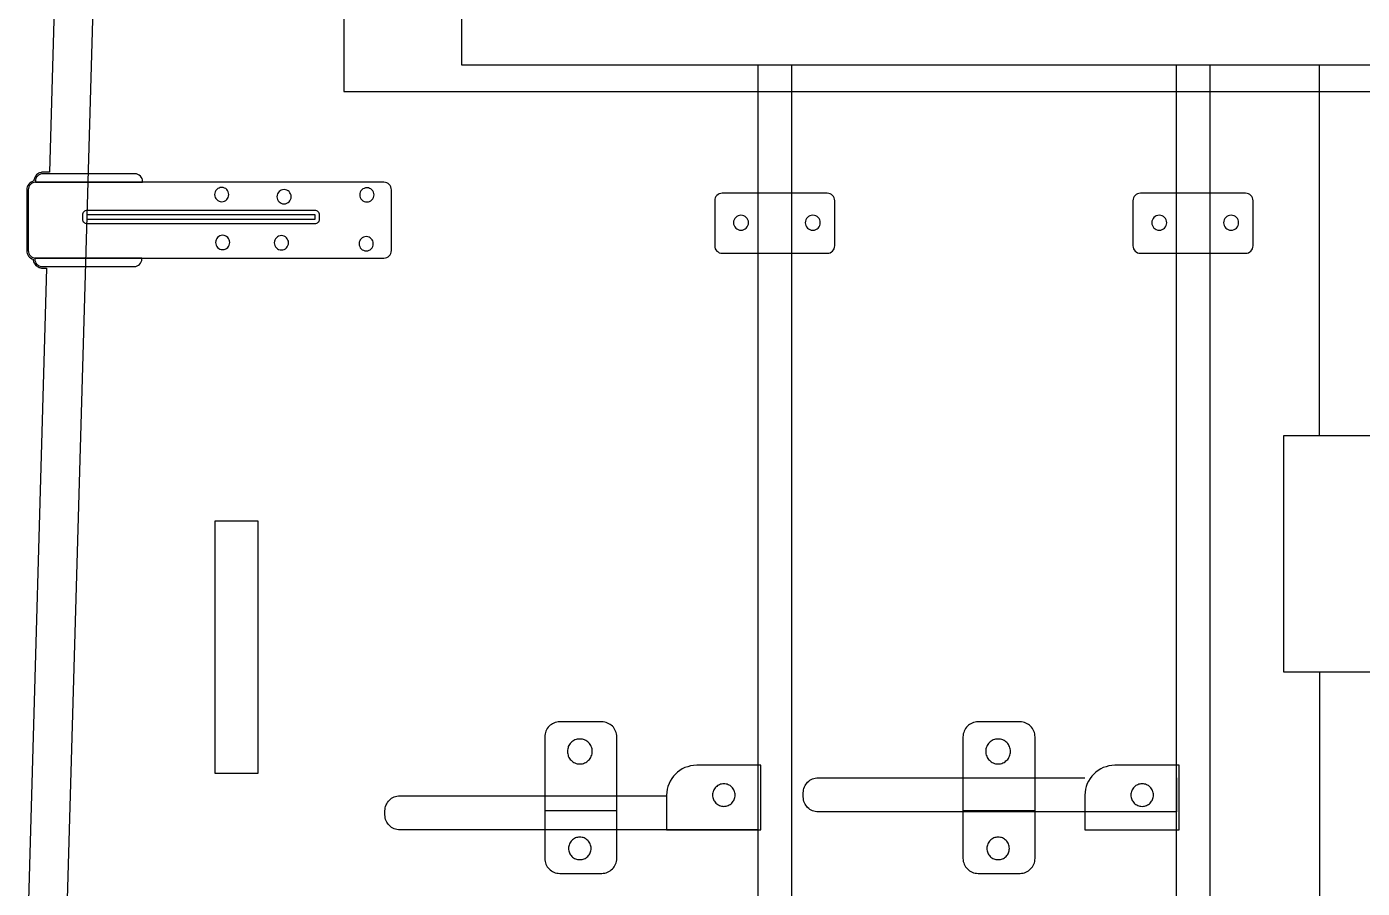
# Model space of a CAD drawing. Extents: x -295 to 296, y -191 to 193.
# Drawn here: x -293.5 to -168.9, y -54.3 to 26 of the extents above; entities that cross this region are included whole.
import ezdxf

# ---------------------------------------------------------------- set-up
doc = ezdxf.new("R2010")
doc.units = 0
doc.layers.add('레이어_1', color=18, linetype='CONTINUOUS')
doc.layers.add('레이어_2', color=1, linetype='CONTINUOUS')

msp = doc.modelspace()

# ---------------------------------------------------------------- linework, layer by layer
at = {"layer": '레이어_1'}
for points in [[(-290.18, -71.5), (-283.5, 159.44)], [(-289.94, 62.67), (-291.39, 12.47), (-292, 12.47), (-292.08, 12.47), (-292.16, 12.45), (-292.24, 12.43), (-292.32, 12.41), (-292.39, 12.37), (-292.46, 12.33), (-292.58, 12.23), (-292.68, 12.11), (-292.73, 12.05), (-292.76, 11.97), (-292.79, 11.9), (-292.81, 11.82), (-292.83, 11.74), (-292.84, 11.66), (-292.98, 11.61), (-293.1, 11.55), (-293.22, 11.46), (-293.32, 11.36), (-293.4, 11.25), (-293.45, 11.12), (-293.49, 10.98), (-293.5, 10.83), (-293.5, 5.17), (-293.49, 5.03), (-293.46, 4.9), (-293.41, 4.78), (-293.34, 4.66), (-293.25, 4.56), (-293.14, 4.48), (-293.03, 4.41), (-292.9, 4.36), (-292.89, 4.28), (-292.88, 4.19), (-292.86, 4.12), (-292.83, 4.04), (-292.79, 3.97), (-292.75, 3.9), (-292.65, 3.78), (-292.59, 3.73), (-292.52, 3.68), (-292.45, 3.64), (-292.38, 3.6), (-292.3, 3.58), (-292.22, 3.56), (-292.14, 3.54), (-292.06, 3.54), (-291.65, 3.54), (-293.38, -56.52)], [(-172.93, -12.12), (-172.93, 22.5)], [(-172.93, -34.12), (-172.93, -71.61)]]:
    msp.add_lwpolyline(points, dxfattribs=at)
for points in [[(-252.94, 22.5), (-84.94, 22.5), (-84.94, 127.5), (-252.94, 127.5)], [(-176.28, -34.12), (-161.28, -34.12), (-161.28, -12.12), (-176.28, -12.12)], [(-275.97, -20.06), (-275.97, -43.58), (-271.91, -43.58), (-271.91, -20.06)]]:
    msp.add_lwpolyline(points, close=True, dxfattribs=at)
at = {"layer": '레이어_2'}
for points in [[(-263.94, 20), (-73.94, 20), (-73.94, 130), (-263.94, 130)], [(-293.36, 5.17), (-293.35, 5.03), (-293.31, 4.9), (-293.25, 4.78), (-293.16, 4.67), (-293.06, 4.59), (-292.94, 4.52), (-292.81, 4.48), (-292.66, 4.47), (-260.19, 4.47), (-260.05, 4.48), (-259.92, 4.52), (-259.8, 4.59), (-259.69, 4.67), (-259.61, 4.78), (-259.54, 4.9), (-259.5, 5.03), (-259.49, 5.17), (-259.49, 10.83), (-259.5, 10.97), (-259.54, 11.11), (-259.61, 11.22), (-259.69, 11.33), (-259.8, 11.41), (-259.92, 11.48), (-260.05, 11.52), (-260.19, 11.53), (-292.66, 11.53), (-292.81, 11.52), (-292.94, 11.48), (-293.06, 11.41), (-293.16, 11.33), (-293.25, 11.22), (-293.31, 11.11), (-293.35, 10.97), (-293.36, 10.83)], [(-283.4, 12.33), (-292, 12.33), (-292.14, 12.32), (-292.27, 12.27), (-292.39, 12.21), (-292.49, 12.12), (-292.58, 12.02), (-292.64, 11.9), (-292.68, 11.77), (-292.7, 11.63), (-292.7, 11.54), (-282.7, 11.54), (-282.7, 11.63), (-282.71, 11.77), (-282.75, 11.9), (-282.82, 12.02), (-282.9, 12.12), (-283.01, 12.21), (-283.13, 12.27), (-283.26, 12.32)], [(-275.32, 11.05), (-275.45, 11.04), (-275.57, 11), (-275.69, 10.94), (-275.78, 10.85), (-275.86, 10.76), (-275.93, 10.64), (-275.96, 10.52), (-275.98, 10.39), (-275.96, 10.25), (-275.93, 10.13), (-275.86, 10.02), (-275.78, 9.92), (-275.69, 9.84), (-275.57, 9.78), (-275.45, 9.74), (-275.32, 9.72), (-275.18, 9.74), (-275.06, 9.78), (-274.94, 9.84), (-274.85, 9.92), (-274.77, 10.02), (-274.7, 10.13), (-274.67, 10.25), (-274.65, 10.39), (-274.67, 10.52), (-274.7, 10.64), (-274.77, 10.76), (-274.85, 10.85), (-274.94, 10.94), (-275.06, 11), (-275.18, 11.04)], [(-269.5, 10.85), (-269.64, 10.84), (-269.76, 10.8), (-269.87, 10.74), (-269.97, 10.66), (-270.05, 10.56), (-270.11, 10.45), (-270.15, 10.33), (-270.17, 10.19), (-270.15, 10.06), (-270.11, 9.93), (-270.05, 9.82), (-269.97, 9.72), (-269.87, 9.64), (-269.76, 9.58), (-269.64, 9.54), (-269.5, 9.53), (-269.37, 9.54), (-269.25, 9.58), (-269.13, 9.64), (-269.03, 9.72), (-268.95, 9.82), (-268.89, 9.93), (-268.85, 10.06), (-268.84, 10.19), (-268.85, 10.33), (-268.89, 10.45), (-268.95, 10.56), (-269.03, 10.66), (-269.13, 10.74), (-269.25, 10.8), (-269.37, 10.84)], [(-261.78, 11.02), (-261.91, 11.01), (-262.03, 10.97), (-262.15, 10.91), (-262.24, 10.83), (-262.33, 10.73), (-262.39, 10.62), (-262.42, 10.5), (-262.44, 10.36), (-262.42, 10.23), (-262.39, 10.1), (-262.33, 9.99), (-262.24, 9.89), (-262.15, 9.81), (-262.03, 9.75), (-261.91, 9.71), (-261.78, 9.7), (-261.64, 9.71), (-261.52, 9.75), (-261.4, 9.81), (-261.31, 9.89), (-261.23, 9.99), (-261.16, 10.1), (-261.13, 10.23), (-261.11, 10.36), (-261.13, 10.5), (-261.16, 10.62), (-261.23, 10.73), (-261.31, 10.83), (-261.4, 10.91), (-261.52, 10.97), (-261.64, 11.01)], [(-229.34, 5.62), (-229.33, 5.47), (-229.29, 5.34), (-229.22, 5.22), (-229.14, 5.12), (-229.03, 5.04), (-228.91, 4.97), (-228.78, 4.93), (-228.64, 4.92), (-218.84, 4.92), (-218.7, 4.93), (-218.57, 4.97), (-218.45, 5.04), (-218.35, 5.12), (-218.26, 5.22), (-218.2, 5.34), (-218.16, 5.47), (-218.14, 5.62), (-218.14, 9.82), (-218.16, 9.96), (-218.2, 10.09), (-218.26, 10.21), (-218.35, 10.31), (-218.45, 10.4), (-218.57, 10.46), (-218.7, 10.5), (-218.84, 10.52), (-228.64, 10.52), (-228.78, 10.5), (-228.91, 10.46), (-229.03, 10.4), (-229.14, 10.31), (-229.22, 10.21), (-229.29, 10.09), (-229.33, 9.96), (-229.34, 9.82)], [(-190.33, 5.62), (-190.31, 5.47), (-190.27, 5.34), (-190.21, 5.22), (-190.12, 5.12), (-190.02, 5.04), (-189.9, 4.97), (-189.77, 4.93), (-189.63, 4.92), (-179.83, 4.92), (-179.69, 4.93), (-179.56, 4.97), (-179.44, 5.04), (-179.33, 5.12), (-179.25, 5.22), (-179.18, 5.34), (-179.14, 5.47), (-179.13, 5.62), (-179.13, 9.82), (-179.14, 9.96), (-179.18, 10.09), (-179.25, 10.21), (-179.33, 10.31), (-179.44, 10.4), (-179.56, 10.46), (-179.69, 10.5), (-179.83, 10.52), (-189.63, 10.52), (-189.77, 10.5), (-189.9, 10.46), (-190.02, 10.4), (-190.12, 10.31), (-190.21, 10.21), (-190.27, 10.09), (-190.31, 9.96), (-190.33, 9.82)], [(-287.89, 8.91), (-287.97, 8.9), (-288.05, 8.88), (-288.12, 8.84), (-288.18, 8.79), (-288.23, 8.72), (-288.27, 8.65), (-288.3, 8.57), (-288.31, 8.49), (-288.31, 8.1), (-288.3, 8.01), (-288.27, 7.93), (-288.23, 7.86), (-288.18, 7.8), (-288.12, 7.75), (-288.05, 7.71), (-287.97, 7.68), (-287.89, 7.68), (-266.61, 7.68), (-266.53, 7.68), (-266.45, 7.71), (-266.38, 7.75), (-266.31, 7.8), (-266.26, 7.86), (-266.22, 7.93), (-266.2, 8.01), (-266.19, 8.1), (-266.19, 8.49), (-266.2, 8.57), (-266.22, 8.65), (-266.26, 8.72), (-266.31, 8.79), (-266.38, 8.84), (-266.45, 8.88), (-266.53, 8.9), (-266.61, 8.91)], [(-287.89, 8.49), (-287.89, 8.1), (-266.61, 8.1), (-266.61, 8.49)], [(-226.89, 8.46), (-227.03, 8.45), (-227.16, 8.41), (-227.28, 8.34), (-227.38, 8.26), (-227.47, 8.15), (-227.53, 8.03), (-227.57, 7.9), (-227.59, 7.76), (-227.57, 7.62), (-227.53, 7.49), (-227.47, 7.37), (-227.38, 7.27), (-227.28, 7.18), (-227.16, 7.12), (-227.03, 7.08), (-226.89, 7.06), (-226.75, 7.08), (-226.62, 7.12), (-226.5, 7.18), (-226.39, 7.27), (-226.31, 7.37), (-226.24, 7.49), (-226.2, 7.62), (-226.19, 7.76), (-226.2, 7.9), (-226.24, 8.03), (-226.31, 8.15), (-226.39, 8.26), (-226.5, 8.34), (-226.62, 8.41), (-226.75, 8.45)], [(-226.89, 8.46), (-227.03, 8.45), (-227.16, 8.41), (-227.28, 8.34), (-227.38, 8.26), (-227.47, 8.15), (-227.53, 8.03), (-227.57, 7.9), (-227.59, 7.76), (-227.57, 7.62), (-227.53, 7.49), (-227.47, 7.37), (-227.38, 7.27), (-227.28, 7.18), (-227.16, 7.12), (-227.03, 7.08), (-226.89, 7.06), (-226.75, 7.08), (-226.62, 7.12), (-226.5, 7.18), (-226.39, 7.27), (-226.31, 7.37), (-226.24, 7.49), (-226.2, 7.62), (-226.19, 7.76), (-226.2, 7.9), (-226.24, 8.03), (-226.31, 8.15), (-226.39, 8.26), (-226.5, 8.34), (-226.62, 8.41), (-226.75, 8.45)], [(-220.19, 8.46), (-220.33, 8.45), (-220.46, 8.41), (-220.58, 8.34), (-220.68, 8.26), (-220.77, 8.15), (-220.83, 8.03), (-220.87, 7.9), (-220.89, 7.76), (-220.87, 7.62), (-220.83, 7.49), (-220.77, 7.37), (-220.68, 7.27), (-220.58, 7.18), (-220.46, 7.12), (-220.33, 7.08), (-220.19, 7.06), (-220.04, 7.08), (-219.91, 7.12), (-219.79, 7.18), (-219.69, 7.27), (-219.6, 7.37), (-219.54, 7.49), (-219.5, 7.62), (-219.49, 7.76), (-219.5, 7.9), (-219.54, 8.03), (-219.6, 8.15), (-219.69, 8.26), (-219.79, 8.34), (-219.91, 8.41), (-220.04, 8.45)], [(-187.87, 8.46), (-188.02, 8.45), (-188.15, 8.41), (-188.27, 8.34), (-188.37, 8.26), (-188.45, 8.15), (-188.52, 8.03), (-188.56, 7.9), (-188.57, 7.76), (-188.56, 7.62), (-188.52, 7.49), (-188.45, 7.37), (-188.37, 7.27), (-188.27, 7.18), (-188.15, 7.12), (-188.02, 7.08), (-187.87, 7.06), (-187.73, 7.08), (-187.6, 7.12), (-187.48, 7.18), (-187.38, 7.27), (-187.29, 7.37), (-187.23, 7.49), (-187.19, 7.62), (-187.17, 7.76), (-187.19, 7.9), (-187.23, 8.03), (-187.29, 8.15), (-187.38, 8.26), (-187.48, 8.34), (-187.6, 8.41), (-187.73, 8.45)], [(-187.87, 8.46), (-188.02, 8.45), (-188.15, 8.41), (-188.27, 8.34), (-188.37, 8.26), (-188.45, 8.15), (-188.52, 8.03), (-188.56, 7.9), (-188.57, 7.76), (-188.56, 7.62), (-188.52, 7.49), (-188.45, 7.37), (-188.37, 7.27), (-188.27, 7.18), (-188.15, 7.12), (-188.02, 7.08), (-187.87, 7.06), (-187.73, 7.08), (-187.6, 7.12), (-187.48, 7.18), (-187.38, 7.27), (-187.29, 7.37), (-187.23, 7.49), (-187.19, 7.62), (-187.17, 7.76), (-187.19, 7.9), (-187.23, 8.03), (-187.29, 8.15), (-187.38, 8.26), (-187.48, 8.34), (-187.6, 8.41), (-187.73, 8.45)], [(-181.17, 8.46), (-181.31, 8.45), (-181.44, 8.41), (-181.56, 8.34), (-181.67, 8.26), (-181.75, 8.15), (-181.82, 8.03), (-181.86, 7.9), (-181.87, 7.76), (-181.86, 7.62), (-181.82, 7.49), (-181.75, 7.37), (-181.67, 7.27), (-181.56, 7.18), (-181.44, 7.12), (-181.31, 7.08), (-181.17, 7.06), (-181.03, 7.08), (-180.9, 7.12), (-180.78, 7.18), (-180.68, 7.27), (-180.59, 7.37), (-180.53, 7.49), (-180.49, 7.62), (-180.47, 7.76), (-180.49, 7.9), (-180.53, 8.03), (-180.59, 8.15), (-180.68, 8.26), (-180.78, 8.34), (-180.9, 8.41), (-181.03, 8.45)], [(-275.23, 6.59), (-275.37, 6.57), (-275.49, 6.53), (-275.6, 6.47), (-275.7, 6.39), (-275.78, 6.29), (-275.84, 6.18), (-275.88, 6.06), (-275.9, 5.92), (-275.88, 5.79), (-275.84, 5.67), (-275.78, 5.55), (-275.7, 5.46), (-275.6, 5.37), (-275.49, 5.31), (-275.37, 5.27), (-275.23, 5.26), (-275.1, 5.27), (-274.98, 5.31), (-274.86, 5.37), (-274.76, 5.46), (-274.68, 5.55), (-274.62, 5.67), (-274.58, 5.79), (-274.57, 5.92), (-274.58, 6.06), (-274.62, 6.18), (-274.68, 6.29), (-274.76, 6.39), (-274.86, 6.47), (-274.98, 6.53), (-275.1, 6.57)], [(-269.75, 6.56), (-269.88, 6.54), (-270.01, 6.51), (-270.12, 6.44), (-270.22, 6.36), (-270.3, 6.26), (-270.36, 6.15), (-270.4, 6.03), (-270.41, 5.89), (-270.4, 5.76), (-270.36, 5.64), (-270.3, 5.52), (-270.22, 5.43), (-270.12, 5.34), (-270.01, 5.28), (-269.88, 5.24), (-269.75, 5.23), (-269.62, 5.24), (-269.49, 5.28), (-269.38, 5.34), (-269.28, 5.43), (-269.2, 5.52), (-269.14, 5.64), (-269.1, 5.76), (-269.09, 5.89), (-269.1, 6.03), (-269.14, 6.15), (-269.2, 6.26), (-269.28, 6.36), (-269.38, 6.44), (-269.49, 6.51), (-269.62, 6.54)], [(-261.84, 6.47), (-261.97, 6.45), (-262.1, 6.41), (-262.21, 6.35), (-262.31, 6.27), (-262.39, 6.17), (-262.45, 6.06), (-262.49, 5.94), (-262.5, 5.8), (-262.49, 5.67), (-262.45, 5.55), (-262.39, 5.43), (-262.31, 5.34), (-262.21, 5.25), (-262.1, 5.19), (-261.97, 5.15), (-261.84, 5.14), (-261.7, 5.15), (-261.58, 5.19), (-261.47, 5.25), (-261.37, 5.34), (-261.29, 5.43), (-261.23, 5.55), (-261.19, 5.67), (-261.18, 5.8), (-261.19, 5.94), (-261.23, 6.06), (-261.29, 6.17), (-261.37, 6.27), (-261.47, 6.35), (-261.58, 6.41), (-261.7, 6.45)], [(-292.76, 4.47), (-292.76, 4.38), (-292.74, 4.24), (-292.7, 4.11), (-292.64, 3.99), (-292.55, 3.88), (-292.45, 3.8), (-292.33, 3.73), (-292.2, 3.69), (-292.06, 3.68), (-283.46, 3.68), (-283.32, 3.69), (-283.19, 3.73), (-283.07, 3.8), (-282.97, 3.88), (-282.88, 3.99), (-282.82, 4.11), (-282.78, 4.24), (-282.76, 4.38), (-282.76, 4.47)], [(-243.79, -38.78), (-243.93, -38.79), (-244.07, -38.81), (-244.21, -38.85), (-244.34, -38.89), (-244.46, -38.95), (-244.57, -39.02), (-244.68, -39.1), (-244.78, -39.19), (-244.87, -39.29), (-244.95, -39.4), (-245.02, -39.52), (-245.08, -39.64), (-245.13, -39.77), (-245.16, -39.9), (-245.18, -40.04), (-245.19, -40.18), (-245.19, -51.51), (-245.18, -51.65), (-245.16, -51.79), (-245.13, -51.93), (-245.08, -52.05), (-245.02, -52.18), (-244.95, -52.29), (-244.87, -52.4), (-244.78, -52.5), (-244.68, -52.59), (-244.57, -52.67), (-244.46, -52.74), (-244.34, -52.8), (-244.21, -52.85), (-244.07, -52.88), (-243.93, -52.9), (-243.79, -52.91), (-239.87, -52.91), (-239.73, -52.9), (-239.59, -52.88), (-239.46, -52.85), (-239.33, -52.8), (-239.21, -52.74), (-239.09, -52.67), (-238.98, -52.59), (-238.88, -52.5), (-238.79, -52.4), (-238.71, -52.29), (-238.64, -52.18), (-238.58, -52.05), (-238.54, -51.93), (-238.5, -51.79), (-238.48, -51.65), (-238.47, -51.51), (-238.47, -40.18), (-238.48, -40.04), (-238.5, -39.9), (-238.54, -39.77), (-238.58, -39.64), (-238.64, -39.52), (-238.71, -39.4), (-238.79, -39.29), (-238.88, -39.19), (-238.98, -39.1), (-239.09, -39.02), (-239.21, -38.95), (-239.33, -38.89), (-239.46, -38.85), (-239.59, -38.81), (-239.73, -38.79), (-239.87, -38.78)], [(-204.78, -38.78), (-204.92, -38.79), (-205.06, -38.81), (-205.19, -38.85), (-205.32, -38.89), (-205.44, -38.95), (-205.56, -39.02), (-205.67, -39.1), (-205.77, -39.19), (-205.86, -39.29), (-205.94, -39.4), (-206.01, -39.52), (-206.07, -39.64), (-206.11, -39.77), (-206.15, -39.9), (-206.17, -40.04), (-206.18, -40.18), (-206.18, -51.51), (-206.17, -51.65), (-206.15, -51.79), (-206.11, -51.93), (-206.07, -52.05), (-206.01, -52.18), (-205.94, -52.29), (-205.86, -52.4), (-205.77, -52.5), (-205.67, -52.59), (-205.56, -52.67), (-205.44, -52.74), (-205.32, -52.8), (-205.19, -52.85), (-205.06, -52.88), (-204.92, -52.9), (-204.78, -52.91), (-200.86, -52.91), (-200.72, -52.9), (-200.58, -52.88), (-200.44, -52.85), (-200.31, -52.8), (-200.19, -52.74), (-200.08, -52.67), (-199.97, -52.59), (-199.87, -52.5), (-199.78, -52.4), (-199.7, -52.29), (-199.63, -52.18), (-199.57, -52.05), (-199.52, -51.93), (-199.49, -51.79), (-199.47, -51.65), (-199.46, -51.51), (-199.46, -40.18), (-199.47, -40.04), (-199.49, -39.9), (-199.52, -39.77), (-199.57, -39.64), (-199.63, -39.52), (-199.7, -39.4), (-199.78, -39.29), (-199.87, -39.19), (-199.97, -39.1), (-200.08, -39.02), (-200.19, -38.95), (-200.31, -38.89), (-200.44, -38.85), (-200.58, -38.81), (-200.72, -38.79), (-200.86, -38.78)], [(-241.92, -40.38), (-242.04, -40.39), (-242.15, -40.41), (-242.26, -40.43), (-242.37, -40.47), (-242.47, -40.52), (-242.57, -40.58), (-242.65, -40.65), (-242.74, -40.72), (-242.81, -40.8), (-242.88, -40.89), (-242.94, -40.99), (-242.99, -41.09), (-243.02, -41.2), (-243.05, -41.31), (-243.07, -41.42), (-243.08, -41.54), (-243.07, -41.66), (-243.05, -41.77), (-243.02, -41.89), (-242.99, -41.99), (-242.94, -42.09), (-242.88, -42.19), (-242.81, -42.28), (-242.74, -42.36), (-242.65, -42.43), (-242.57, -42.5), (-242.47, -42.56), (-242.37, -42.61), (-242.26, -42.65), (-242.15, -42.68), (-242.04, -42.69), (-241.92, -42.7), (-241.8, -42.69), (-241.68, -42.68), (-241.57, -42.65), (-241.47, -42.61), (-241.37, -42.56), (-241.27, -42.5), (-241.18, -42.43), (-241.1, -42.36), (-241.02, -42.28), (-240.96, -42.19), (-240.9, -42.09), (-240.85, -41.99), (-240.81, -41.89), (-240.78, -41.77), (-240.77, -41.66), (-240.76, -41.54), (-240.77, -41.42), (-240.78, -41.31), (-240.81, -41.2), (-240.85, -41.09), (-240.9, -40.99), (-240.96, -40.89), (-241.02, -40.8), (-241.1, -40.72), (-241.18, -40.65), (-241.27, -40.58), (-241.37, -40.52), (-241.47, -40.47), (-241.57, -40.43), (-241.68, -40.41), (-241.8, -40.39)], [(-202.9, -40.38), (-203.02, -40.39), (-203.14, -40.41), (-203.25, -40.43), (-203.36, -40.47), (-203.46, -40.52), (-203.55, -40.58), (-203.64, -40.65), (-203.72, -40.72), (-203.8, -40.8), (-203.87, -40.89), (-203.92, -40.99), (-203.97, -41.09), (-204.01, -41.2), (-204.04, -41.31), (-204.06, -41.42), (-204.06, -41.54), (-204.06, -41.66), (-204.04, -41.77), (-204.01, -41.89), (-203.97, -41.99), (-203.92, -42.09), (-203.87, -42.19), (-203.8, -42.28), (-203.72, -42.36), (-203.64, -42.43), (-203.55, -42.5), (-203.46, -42.56), (-203.36, -42.61), (-203.25, -42.65), (-203.14, -42.68), (-203.02, -42.69), (-202.9, -42.7), (-202.79, -42.69), (-202.67, -42.68), (-202.56, -42.65), (-202.45, -42.61), (-202.35, -42.56), (-202.26, -42.5), (-202.17, -42.43), (-202.09, -42.36), (-202.01, -42.28), (-201.94, -42.19), (-201.89, -42.09), (-201.84, -41.99), (-201.8, -41.89), (-201.77, -41.77), (-201.75, -41.66), (-201.75, -41.54), (-201.75, -41.42), (-201.77, -41.31), (-201.8, -41.2), (-201.84, -41.09), (-201.89, -40.99), (-201.94, -40.89), (-202.01, -40.8), (-202.09, -40.72), (-202.17, -40.65), (-202.26, -40.58), (-202.35, -40.52), (-202.45, -40.47), (-202.56, -40.43), (-202.67, -40.41), (-202.79, -40.39)], [(-225.04, -42.83), (-231.02, -42.83), (-231.31, -42.85), (-231.59, -42.89), (-231.85, -42.96), (-232.11, -43.05), (-232.36, -43.17), (-232.59, -43.31), (-232.8, -43.47), (-233, -43.65), (-233.18, -43.85), (-233.34, -44.07), (-233.48, -44.3), (-233.6, -44.54), (-233.7, -44.8), (-233.77, -45.07), (-233.81, -45.35), (-233.82, -45.63), (-233.82, -48.86), (-225.04, -48.86)], [(-186.02, -42.83), (-192.01, -42.83), (-192.3, -42.85), (-192.57, -42.89), (-192.84, -42.96), (-193.1, -43.05), (-193.34, -43.17), (-193.57, -43.31), (-193.79, -43.47), (-193.99, -43.65), (-194.17, -43.85), (-194.33, -44.07), (-194.47, -44.3), (-194.59, -44.54), (-194.68, -44.8), (-194.75, -45.07), (-194.79, -45.35), (-194.81, -45.63), (-194.81, -48.86), (-186.02, -48.86)], [(-228.48, -44.55), (-228.59, -44.56), (-228.69, -44.58), (-228.8, -44.6), (-228.89, -44.64), (-228.98, -44.68), (-229.07, -44.73), (-229.15, -44.8), (-229.23, -44.86), (-229.29, -44.94), (-229.35, -45.02), (-229.41, -45.11), (-229.45, -45.2), (-229.49, -45.29), (-229.51, -45.39), (-229.53, -45.5), (-229.53, -45.61), (-229.53, -45.71), (-229.51, -45.82), (-229.49, -45.92), (-229.45, -46.02), (-229.41, -46.11), (-229.35, -46.19), (-229.29, -46.28), (-229.23, -46.35), (-229.15, -46.42), (-229.07, -46.48), (-228.98, -46.53), (-228.89, -46.58), (-228.8, -46.61), (-228.69, -46.64), (-228.59, -46.65), (-228.48, -46.66), (-228.38, -46.65), (-228.27, -46.64), (-228.17, -46.61), (-228.07, -46.58), (-227.98, -46.53), (-227.89, -46.48), (-227.81, -46.42), (-227.74, -46.35), (-227.67, -46.28), (-227.61, -46.19), (-227.56, -46.11), (-227.51, -46.02), (-227.48, -45.92), (-227.45, -45.82), (-227.44, -45.71), (-227.43, -45.61), (-227.44, -45.5), (-227.45, -45.39), (-227.48, -45.29), (-227.51, -45.2), (-227.56, -45.11), (-227.61, -45.02), (-227.67, -44.94), (-227.74, -44.86), (-227.81, -44.8), (-227.89, -44.73), (-227.98, -44.68), (-228.07, -44.64), (-228.17, -44.6), (-228.27, -44.58), (-228.38, -44.56)], [(-189.47, -44.55), (-189.58, -44.56), (-189.68, -44.58), (-189.78, -44.6), (-189.88, -44.64), (-189.97, -44.68), (-190.06, -44.73), (-190.14, -44.8), (-190.21, -44.86), (-190.28, -44.94), (-190.34, -45.02), (-190.39, -45.11), (-190.44, -45.2), (-190.47, -45.29), (-190.5, -45.39), (-190.52, -45.5), (-190.52, -45.61), (-190.52, -45.71), (-190.5, -45.82), (-190.47, -45.92), (-190.44, -46.02), (-190.39, -46.11), (-190.34, -46.19), (-190.28, -46.28), (-190.21, -46.35), (-190.14, -46.42), (-190.06, -46.48), (-189.97, -46.53), (-189.88, -46.58), (-189.78, -46.61), (-189.68, -46.64), (-189.58, -46.65), (-189.47, -46.66), (-189.36, -46.65), (-189.26, -46.64), (-189.16, -46.61), (-189.06, -46.58), (-188.97, -46.53), (-188.88, -46.48), (-188.8, -46.42), (-188.73, -46.35), (-188.66, -46.28), (-188.6, -46.19), (-188.54, -46.11), (-188.5, -46.02), (-188.47, -45.92), (-188.44, -45.82), (-188.42, -45.71), (-188.42, -45.61), (-188.42, -45.5), (-188.44, -45.39), (-188.47, -45.29), (-188.5, -45.2), (-188.54, -45.11), (-188.6, -45.02), (-188.66, -44.94), (-188.73, -44.86), (-188.8, -44.8), (-188.88, -44.73), (-188.97, -44.68), (-189.06, -44.64), (-189.16, -44.6), (-189.26, -44.58), (-189.36, -44.56)], [(-241.92, -49.53), (-242.03, -49.54), (-242.13, -49.55), (-242.23, -49.58), (-242.33, -49.61), (-242.42, -49.66), (-242.51, -49.71), (-242.59, -49.77), (-242.66, -49.84), (-242.73, -49.91), (-242.79, -50), (-242.84, -50.08), (-242.89, -50.17), (-242.92, -50.27), (-242.95, -50.37), (-242.96, -50.48), (-242.97, -50.58), (-242.96, -50.69), (-242.95, -50.8), (-242.92, -50.9), (-242.89, -50.99), (-242.84, -51.08), (-242.79, -51.17), (-242.73, -51.25), (-242.66, -51.33), (-242.59, -51.39), (-242.51, -51.46), (-242.42, -51.51), (-242.33, -51.55), (-242.23, -51.59), (-242.13, -51.61), (-242.03, -51.63), (-241.92, -51.63), (-241.81, -51.63), (-241.71, -51.61), (-241.61, -51.59), (-241.51, -51.55), (-241.42, -51.51), (-241.33, -51.46), (-241.25, -51.39), (-241.17, -51.33), (-241.11, -51.25), (-241.05, -51.17), (-240.99, -51.08), (-240.95, -50.99), (-240.91, -50.9), (-240.89, -50.8), (-240.87, -50.69), (-240.87, -50.58), (-240.87, -50.48), (-240.89, -50.37), (-240.91, -50.27), (-240.95, -50.17), (-240.99, -50.08), (-241.05, -50), (-241.11, -49.91), (-241.17, -49.84), (-241.25, -49.77), (-241.33, -49.71), (-241.42, -49.66), (-241.51, -49.61), (-241.61, -49.58), (-241.71, -49.55), (-241.81, -49.54)], [(-202.9, -49.53), (-203.01, -49.54), (-203.12, -49.55), (-203.22, -49.58), (-203.31, -49.61), (-203.41, -49.66), (-203.49, -49.71), (-203.57, -49.77), (-203.65, -49.84), (-203.72, -49.91), (-203.78, -50), (-203.83, -50.08), (-203.87, -50.17), (-203.91, -50.27), (-203.93, -50.37), (-203.95, -50.48), (-203.96, -50.58), (-203.95, -50.69), (-203.93, -50.8), (-203.91, -50.9), (-203.87, -50.99), (-203.83, -51.08), (-203.78, -51.17), (-203.72, -51.25), (-203.65, -51.33), (-203.57, -51.39), (-203.49, -51.46), (-203.41, -51.51), (-203.31, -51.55), (-203.22, -51.59), (-203.12, -51.61), (-203.01, -51.63), (-202.9, -51.63), (-202.8, -51.63), (-202.69, -51.61), (-202.59, -51.59), (-202.5, -51.55), (-202.4, -51.51), (-202.32, -51.46), (-202.24, -51.39), (-202.16, -51.33), (-202.09, -51.25), (-202.03, -51.17), (-201.98, -51.08), (-201.94, -50.99), (-201.9, -50.9), (-201.87, -50.8), (-201.86, -50.69), (-201.85, -50.58), (-201.86, -50.48), (-201.87, -50.37), (-201.9, -50.27), (-201.94, -50.17), (-201.98, -50.08), (-202.03, -50), (-202.09, -49.91), (-202.16, -49.84), (-202.24, -49.77), (-202.32, -49.71), (-202.4, -49.66), (-202.5, -49.61), (-202.59, -49.58), (-202.69, -49.55), (-202.8, -49.54)]]:
    msp.add_lwpolyline(points, close=True, dxfattribs=at)
for points in [[(-225.3, 22.5), (-225.3, -84.46), (-222.15, -84.46), (-222.15, 22.5)], [(-186.29, 22.5), (-186.29, -84.46), (-183.14, -84.46), (-183.14, 22.5)], [(-186.29, -43.99), (-186.28, -43.99), (-186.28, -47.18), (-219.68, -47.18), (-219.82, -47.17), (-219.96, -47.15), (-220.09, -47.12), (-220.22, -47.07), (-220.34, -47.01), (-220.46, -46.94), (-220.57, -46.86), (-220.67, -46.77), (-220.76, -46.67), (-220.84, -46.56), (-220.91, -46.45), (-220.97, -46.32), (-221.01, -46.2), (-221.05, -46.06), (-221.07, -45.92), (-221.08, -45.78), (-221.08, -45.39), (-221.07, -45.25), (-221.05, -45.11), (-221.01, -44.98), (-220.97, -44.85), (-220.91, -44.73), (-220.84, -44.61), (-220.76, -44.5), (-220.67, -44.4), (-220.57, -44.31), (-220.46, -44.23), (-220.34, -44.16), (-220.22, -44.1), (-220.09, -44.06), (-219.96, -44.02), (-219.82, -44), (-219.68, -43.99), (-194.81, -43.99)], [(-225.3, -45.67), (-225.3, -45.67), (-225.3, -48.86), (-258.69, -48.86), (-258.83, -48.85), (-258.97, -48.83), (-259.11, -48.8), (-259.23, -48.75), (-259.36, -48.69), (-259.47, -48.62), (-259.58, -48.54), (-259.68, -48.45), (-259.77, -48.35), (-259.85, -48.24), (-259.92, -48.13), (-259.98, -48.01), (-260.03, -47.88), (-260.06, -47.74), (-260.08, -47.6), (-260.09, -47.46), (-260.09, -47.07), (-260.08, -46.93), (-260.06, -46.79), (-260.03, -46.66), (-259.98, -46.53), (-259.92, -46.41), (-259.85, -46.29), (-259.77, -46.18), (-259.68, -46.08), (-259.58, -45.99), (-259.47, -45.91), (-259.36, -45.84), (-259.23, -45.78), (-259.11, -45.74), (-258.97, -45.7), (-258.83, -45.68), (-258.69, -45.67), (-233.82, -45.67)], [(-245.19, -47.05), (-238.47, -47.05)], [(-206.18, -47.05), (-199.46, -47.05)]]:
    msp.add_lwpolyline(points, dxfattribs=at)

doc.saveas('drawing.dxf')
